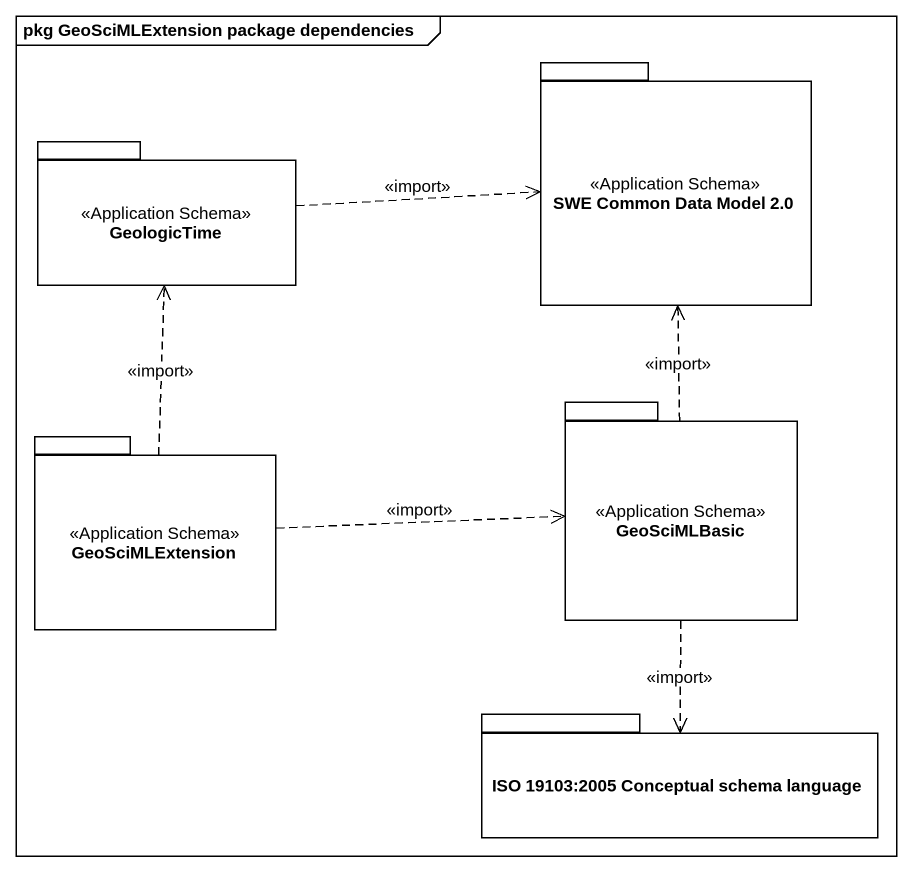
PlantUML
@startuml
mainframe pkg GeoSciMLExtension package dependencies
package "SWE Common Data Model 2.0" as SWE_Common_Data_Model_2_0 <<Application Schema>> {
}
package GeologicTime <<Application Schema>> {
}
package GeoSciMLExtension <<Application Schema>> {
}
package GeoSciMLBasic <<Application Schema>> {
}
package "ISO 19103:2005 Conceptual schema language" as ISO_19103_2005_Conceptual {
}
GeologicTime .right.> SWE_Common_Data_Model_2_0 : <<import>>
GeoSciMLExtension .up.> GeologicTime : <<import>>
GeoSciMLExtension .right.> GeoSciMLBasic : <<import>>
GeoSciMLBasic .up.> SWE_Common_Data_Model_2_0 : <<import>>
GeoSciMLBasic ..> ISO_19103_2005_Conceptual : <<import>>
@enduml
